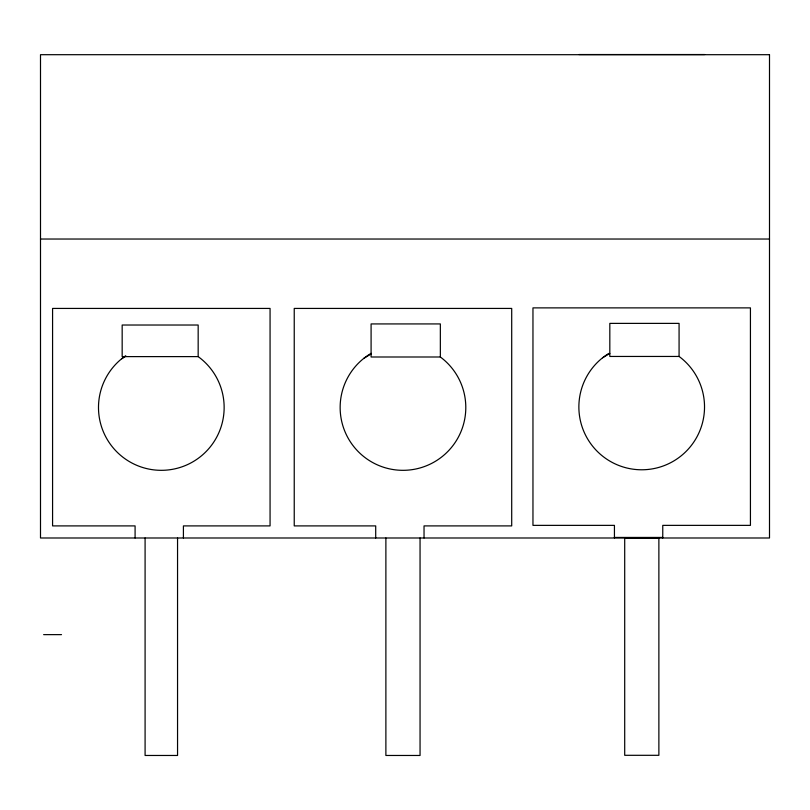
<?xml version="1.0" encoding="UTF-8"?>
<svg xmlns="http://www.w3.org/2000/svg" width="810" height="810" viewBox="0 0 810 810"><rect width="100%" height="100%" fill="white"/><g stroke="black" fill="none" stroke-linecap="round" stroke-linejoin="round"><path stroke-width="1.21" d="M121.703 358.739L125.165 356.613M363.862 358.324L371.091 353.98M602.589 357.787L609.819 353.443M578.958 54.533L704.619 54.533M40.5 239.031L769.5 239.031M679.074 356.451L609.819 356.451L609.819 323.382L679.074 323.382L679.074 356.451A62.826 62.826 0 0 1 687.032 450.451A62.826 62.826 0 0 1 592.788 446.391A62.826 62.826 0 0 1 608.796 353.433M198.166 356.613L122.168 356.613L122.168 325.023L198.166 325.023L198.166 356.613A62.826 62.826 0 0 1 207.684 449.894A62.826 62.826 0 0 1 113.926 448.74A62.826 62.826 0 0 1 125.742 355.712M440.346 356.997L371.091 356.997L371.091 323.929L440.346 323.929L440.346 356.997A62.826 62.826 0 0 1 448.011 451.302A62.826 62.826 0 0 1 353.535 446.269A62.826 62.826 0 0 1 371.162 353.322M614.436 537.445L662.762 537.445M43.629 634.635L61.519 634.635M662.762 537.992L662.762 525.366L750.435 525.366L750.435 307.881L532.96 307.881L532.96 525.366L614.436 525.366L614.436 537.992M424.035 537.992L424.035 525.903L511.707 525.903L511.707 308.428L294.233 308.428L294.233 525.903L375.708 525.903L375.708 537.992M420.056 537.992L420.056 755.467L385.884 755.467L385.884 537.992M183.414 537.992L183.414 525.903L270.064 525.903L270.064 308.428L52.579 308.428L52.579 525.903L135.088 525.903L135.088 537.992M177.552 537.992L177.552 755.467L145.091 755.467L145.091 537.992M769.5 54.695L40.5 54.695L40.5 537.992L769.5 537.992L769.5 54.695M658.874 537.82L624.702 537.82L624.702 755.305L658.874 755.305L658.874 537.82"/></g></svg>
